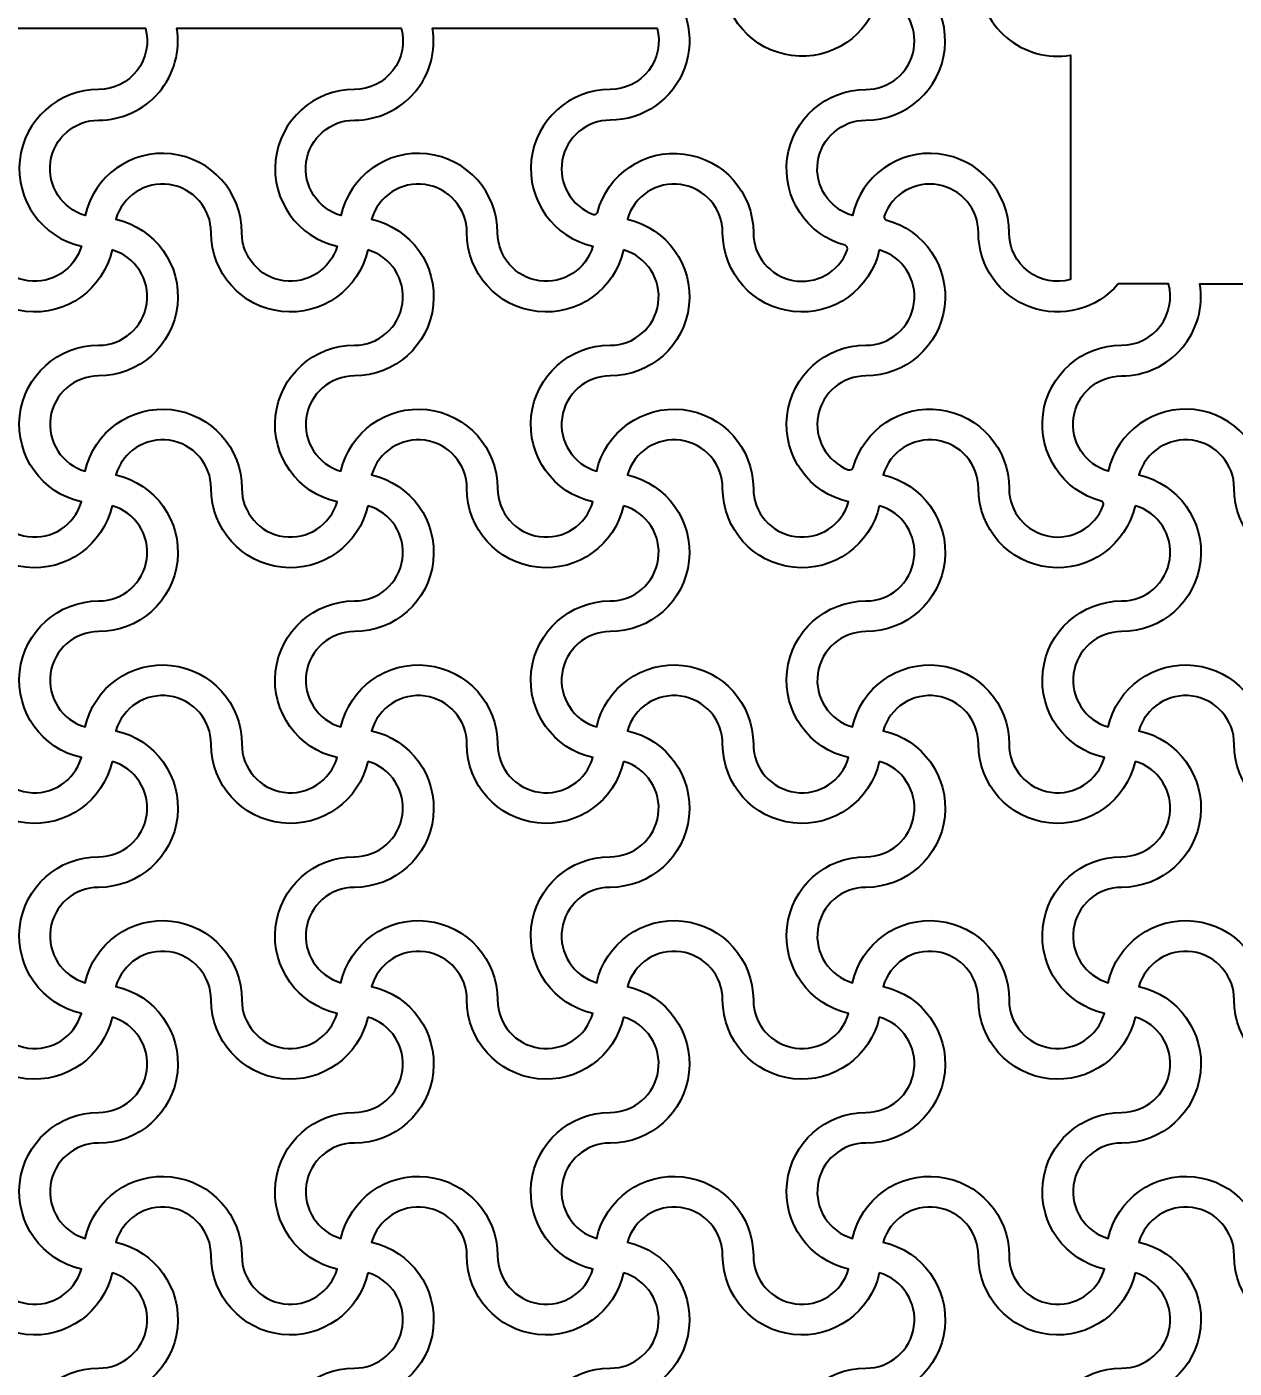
# Model space of a CAD drawing. Header units: millimetres. Extents: x 24 to 345, y 12 to 201.
# Drawn here: x 64.683 to 66.571, y 29.718 to 31.816 of the extents above; entities that cross this region are included whole.
import ezdxf

# ---------------------------------------------------------------- set-up
doc = ezdxf.new("R2010")
doc.units = ezdxf.units.MM
doc.header["$MEASUREMENT"] = 0
doc.layers.add('5th metal (rf+ground)', color=240, linetype='Continuous')
doc.styles.get("Standard").update_dxf_attribs({"font": 'arial.ttf'})
doc.dimstyles.get("Standard").update_dxf_attribs({"dimtxt": 0.18, "dimasz": 0.18, "dimexe": 0.18, "dimexo": 0.0625, "dimgap": 0.09, "dimtad": 0, "dimtih": 1, "dimtoh": 1, "dimdec": 4, "dimzin": 0, "dimdsep": 46, "dimtxsty": 'Standard', "dimcen": 0.09, "dimadec": 0, "dimazin": 0, "dimtfac": 1, "dimtdec": 4, "dimtofl": 0, "dimtmove": 0, "dimatfit": 3, "dimfxl": 1, "dimtolj": 1, "dimtzin": 0, "dimarcsym": 0})

# ---------------------------------------------------------------- blocks, each defined once
blk = doc.blocks.new('*D12')
at = {"color": 0, "lineweight": -2, "transparency": 16777216}
for p, q in [((61.9153, 31.8834), (61.9153, 32.6723)), ((65.6686, 31.8767), (65.6686, 32.6723)), ((62.0953, 32.4923), (63.3284, 32.4923)), ((65.4886, 32.4923), (64.2555, 32.4923))]:
    blk.add_line(p, q, dxfattribs=at)
at = {"color": 0, "transparency": 16777216}
for points in [[(62.0953, 32.5223), (62.0953, 32.4623), (61.9153, 32.4923)], [(65.4886, 32.5223), (65.4886, 32.4623), (65.6686, 32.4923)]]:
    blk.add_solid(points, dxfattribs=at)
at = {"layer": 'Defpoints', "color": 0, "transparency": 16777216}
for p in [(65.6686, 32.4923), (61.9153, 31.8209), (65.6686, 31.8142)]:
    blk.add_point(p, dxfattribs=at)
at = {"color": 0, "transparency": 16777216, "insert": (63.792, 32.4923), "char_height": 0.18, "attachment_point": 5}
blk.add_mtext('\\A1;3.7533', dxfattribs=at)

msp = doc.modelspace()

# ---------------------------------------------------------------- linework, layer by layer
at = {"layer": '5th metal (rf+ground)'}
for points in [[(65.6753, 31.88895, -0.6990522), (65.5953, 31.67021, 0.8396467), (65.5694, 31.52276, 0.3140027), (65.57531, 31.52548, -0.8800119), (65.8193, 31.49421, 0.8296244), (65.96612, 31.46663, 0.3532589), (65.96277, 31.47455, -0.8753594), (65.9953, 31.71821, 0.8341201), (66.02213, 31.86532, 0.111244), (66.01899, 31.86589, 0.2790122), (66.01511, 31.86226, -0.8774938), (65.7713, 31.89421, 0.4945431), (65.6753, 31.96753)], [(65.6753, 31.88895, -0.6990522), (65.5953, 31.67021, 0.8396467), (65.5694, 31.52276, 0.3140027), (65.57531, 31.52548, -0.8800119), (65.8193, 31.49421, 0.8296244), (65.96612, 31.46663, 0.3532589), (65.96277, 31.47455, -0.8753594), (65.9953, 31.71821, 0.8341201), (66.02213, 31.86532, 0.111244), (66.01899, 31.86589, 0.2790122), (66.01511, 31.86226, -0.8774938), (65.7713, 31.89421, 0.4945431), (65.6753, 31.96753)], [(65.6753, 31.88895, -0.6990522), (65.5953, 31.67021, 0.8396467), (65.5694, 31.52276, 0.3140027), (65.57531, 31.52548, -0.8800119), (65.8193, 31.49421, 0.8296244), (65.96612, 31.46663, 0.3532589), (65.96277, 31.47455, -0.8753594), (65.9953, 31.71821, 0.8341201), (66.02213, 31.86532, 0.111244), (66.01899, 31.86589, 0.2790122), (66.01511, 31.86226, -0.8774938), (65.7713, 31.89421, 0.4945431), (65.6753, 31.96753)], [(65.6753, 31.88895, -0.6990522), (65.5953, 31.67021, 0.8396467), (65.5694, 31.52276, 0.3140027), (65.57531, 31.52548, -0.8800119), (65.8193, 31.49421, 0.8296244), (65.96612, 31.46663, 0.3532589), (65.96277, 31.47455, -0.8753594), (65.9953, 31.71821, 0.8341201), (66.02213, 31.86532, 0.111244), (66.01899, 31.86589, 0.2790122), (66.01511, 31.86226, -0.8774938), (65.7713, 31.89421, 0.4945431), (65.6753, 31.96753)], [(66.1713, 31.89421, 0.4624981), (66.3153, 31.77183), (66.3153, 31.42089, -0.4945431), (66.2193, 31.49421, 0.8959788), (65.97427, 31.52118, -0.8687853), (65.9953, 31.67021, 0.8959788), (66.02227, 31.91524, -0.8687853)], [(66.1713, 31.89421, 0.4624981), (66.3153, 31.77183), (66.3153, 31.42089, -0.4945431), (66.2193, 31.49421, 0.8959788), (65.97427, 31.52118, -0.8687853), (65.9953, 31.67021, 0.8959788), (66.02227, 31.91524, -0.8687853)], [(66.1713, 31.89421, 0.4624981), (66.3153, 31.77183), (66.3153, 31.42089, -0.4945431), (66.2193, 31.49421, 0.8959788), (65.97427, 31.52118, -0.8687853), (65.9953, 31.67021, 0.8959788), (66.02227, 31.91524, -0.8687853)], [(66.1713, 31.89421, 0.4624981), (66.3153, 31.77183), (66.3153, 31.42089, -0.4945431), (66.2193, 31.49421, 0.8959788), (65.97427, 31.52118, -0.8687853), (65.9953, 31.67021, 0.8959788), (66.02227, 31.91524, -0.8687853)], [(64.3953, 31.67021, 0.4624981), (64.51767, 31.81421), (64.86862, 31.81421, -0.4945431), (64.7953, 31.71821, 0.8959788), (64.76833, 31.47318, -0.8687853), (64.6193, 31.49421, 0.8959788), (64.37427, 31.52118, -0.8687853)], [(64.3953, 31.67021, 0.4624981), (64.51767, 31.81421), (64.86862, 31.81421, -0.4945431), (64.7953, 31.71821, 0.8959788), (64.76833, 31.47318, -0.8687853), (64.6193, 31.49421, 0.8959788), (64.37427, 31.52118, -0.8687853)], [(64.3953, 31.67021, 0.4624981), (64.51767, 31.81421), (64.86862, 31.81421, -0.4945431), (64.7953, 31.71821, 0.8959788), (64.76833, 31.47318, -0.8687853), (64.6193, 31.49421, 0.8959788), (64.37427, 31.52118, -0.8687853)], [(64.3953, 31.67021, 0.4624981), (64.51767, 31.81421), (64.86862, 31.81421, -0.4945431), (64.7953, 31.71821, 0.8959788), (64.76833, 31.47318, -0.8687853), (64.6193, 31.49421, 0.8959788), (64.37427, 31.52118, -0.8687853)], [(64.7953, 31.67021, 0.4624981), (64.91767, 31.81421), (65.26862, 31.81421, -0.4945431), (65.1953, 31.71821, 0.8959788), (65.16833, 31.47318, -0.8687853), (65.0193, 31.49421, 0.8959788), (64.77427, 31.52118, -0.8687853)], [(64.7953, 31.67021, 0.4624981), (64.91767, 31.81421), (65.26862, 31.81421, -0.4945431), (65.1953, 31.71821, 0.8959788), (65.16833, 31.47318, -0.8687853), (65.0193, 31.49421, 0.8959788), (64.77427, 31.52118, -0.8687853)], [(64.7953, 31.67021, 0.4624981), (64.91767, 31.81421), (65.26862, 31.81421, -0.4945431), (65.1953, 31.71821, 0.8959788), (65.16833, 31.47318, -0.8687853), (65.0193, 31.49421, 0.8959788), (64.77427, 31.52118, -0.8687853)], [(64.7953, 31.67021, 0.4624981), (64.91767, 31.81421), (65.26862, 31.81421, -0.4945431), (65.1953, 31.71821, 0.8959788), (65.16833, 31.47318, -0.8687853), (65.0193, 31.49421, 0.8959788), (64.77427, 31.52118, -0.8687853)], [(65.1953, 31.67021, 0.4624981), (65.31767, 31.81421), (65.66862, 31.81421, -0.4945431), (65.5953, 31.71821, 0.8959788), (65.56833, 31.47318, -0.8687853), (65.4193, 31.49421, 0.8959788), (65.17427, 31.52118, -0.8687853)], [(65.1953, 31.67021, 0.4624981), (65.31767, 31.81421), (65.66862, 31.81421, -0.4945431), (65.5953, 31.71821, 0.8959788), (65.56833, 31.47318, -0.8687853), (65.4193, 31.49421, 0.8959788), (65.17427, 31.52118, -0.8687853)], [(65.1953, 31.67021, 0.4624981), (65.31767, 31.81421), (65.66862, 31.81421, -0.4945431), (65.5953, 31.71821, 0.8959788), (65.56833, 31.47318, -0.8687853), (65.4193, 31.49421, 0.8959788), (65.17427, 31.52118, -0.8687853)], [(65.1953, 31.67021, 0.4624981), (65.31767, 31.81421), (65.66862, 31.81421, -0.4945431), (65.5953, 31.71821, 0.8959788), (65.56833, 31.47318, -0.8687853), (65.4193, 31.49421, 0.8959788), (65.17427, 31.52118, -0.8687853)], [(64.81633, 31.46724, -0.8959788), (64.5713, 31.49421, 0.8687853), (64.42227, 31.51524, -0.8959788), (64.3953, 31.27021, 0.8687853), (64.37427, 31.12118, -0.8959788), (64.6193, 31.09421, 0.8687853), (64.76833, 31.07318, -0.8959788), (64.7953, 31.31821, 0.8687853)], [(64.81633, 31.46724, -0.8959788), (64.5713, 31.49421, 0.8687853), (64.42227, 31.51524, -0.8959788), (64.3953, 31.27021, 0.8687853), (64.37427, 31.12118, -0.8959788), (64.6193, 31.09421, 0.8687853), (64.76833, 31.07318, -0.8959788), (64.7953, 31.31821, 0.8687853)], [(64.81633, 31.46724, -0.8959788), (64.5713, 31.49421, 0.8687853), (64.42227, 31.51524, -0.8959788), (64.3953, 31.27021, 0.8687853), (64.37427, 31.12118, -0.8959788), (64.6193, 31.09421, 0.8687853), (64.76833, 31.07318, -0.8959788), (64.7953, 31.31821, 0.8687853)], [(64.81633, 31.46724, -0.8959788), (64.5713, 31.49421, 0.8687853), (64.42227, 31.51524, -0.8959788), (64.3953, 31.27021, 0.8687853), (64.37427, 31.12118, -0.8959788), (64.6193, 31.09421, 0.8687853), (64.76833, 31.07318, -0.8959788), (64.7953, 31.31821, 0.8687853)], [(65.21633, 31.46724, -0.8959788), (64.9713, 31.49421, 0.8687853), (64.82227, 31.51524, -0.8959788), (64.7953, 31.27021, 0.8687853), (64.77427, 31.12118, -0.8959788), (65.0193, 31.09421, 0.8687853), (65.16833, 31.07318, -0.8959788), (65.1953, 31.31821, 0.8687853)], [(65.21633, 31.46724, -0.8959788), (64.9713, 31.49421, 0.8687853), (64.82227, 31.51524, -0.8959788), (64.7953, 31.27021, 0.8687853), (64.77427, 31.12118, -0.8959788), (65.0193, 31.09421, 0.8687853), (65.16833, 31.07318, -0.8959788), (65.1953, 31.31821, 0.8687853)], [(65.21633, 31.46724, -0.8959788), (64.9713, 31.49421, 0.8687853), (64.82227, 31.51524, -0.8959788), (64.7953, 31.27021, 0.8687853), (64.77427, 31.12118, -0.8959788), (65.0193, 31.09421, 0.8687853), (65.16833, 31.07318, -0.8959788), (65.1953, 31.31821, 0.8687853)], [(65.21633, 31.46724, -0.8959788), (64.9713, 31.49421, 0.8687853), (64.82227, 31.51524, -0.8959788), (64.7953, 31.27021, 0.8687853), (64.77427, 31.12118, -0.8959788), (65.0193, 31.09421, 0.8687853), (65.16833, 31.07318, -0.8959788), (65.1953, 31.31821, 0.8687853)], [(65.61633, 31.46724, -0.8959788), (65.3713, 31.49421, 0.8687853), (65.22227, 31.51524, -0.8959788), (65.1953, 31.27021, 0.8687853), (65.17427, 31.12118, -0.8959788), (65.4193, 31.09421, 0.8687853), (65.56833, 31.07318, -0.8959788), (65.5953, 31.31821, 0.8687853)], [(65.61633, 31.46724, -0.8959788), (65.3713, 31.49421, 0.8687853), (65.22227, 31.51524, -0.8959788), (65.1953, 31.27021, 0.8687853), (65.17427, 31.12118, -0.8959788), (65.4193, 31.09421, 0.8687853), (65.56833, 31.07318, -0.8959788), (65.5953, 31.31821, 0.8687853)], [(65.61633, 31.46724, -0.8959788), (65.3713, 31.49421, 0.8687853), (65.22227, 31.51524, -0.8959788), (65.1953, 31.27021, 0.8687853), (65.17427, 31.12118, -0.8959788), (65.4193, 31.09421, 0.8687853), (65.56833, 31.07318, -0.8959788), (65.5953, 31.31821, 0.8687853)], [(65.61633, 31.46724, -0.8959788), (65.3713, 31.49421, 0.8687853), (65.22227, 31.51524, -0.8959788), (65.1953, 31.27021, 0.8687853), (65.17427, 31.12118, -0.8959788), (65.4193, 31.09421, 0.8687853), (65.56833, 31.07318, -0.8959788), (65.5953, 31.31821, 0.8687853)], [(66.01633, 31.46724, -0.8959788), (65.7713, 31.49421, 0.8687853), (65.62227, 31.51524, -0.8959788), (65.5953, 31.27021, 0.8687853), (65.57427, 31.12118, -0.8959788), (65.8193, 31.09421, 0.8687853), (65.96833, 31.07318, -0.8959788), (65.9953, 31.31821, 0.8687853)], [(66.01633, 31.46724, -0.8959788), (65.7713, 31.49421, 0.8687853), (65.62227, 31.51524, -0.8959788), (65.5953, 31.27021, 0.8687853), (65.57427, 31.12118, -0.8959788), (65.8193, 31.09421, 0.8687853), (65.96833, 31.07318, -0.8959788), (65.9953, 31.31821, 0.8687853)], [(66.01633, 31.46724, -0.8959788), (65.7713, 31.49421, 0.8687853), (65.62227, 31.51524, -0.8959788), (65.5953, 31.27021, 0.8687853), (65.57427, 31.12118, -0.8959788), (65.8193, 31.09421, 0.8687853), (65.96833, 31.07318, -0.8959788), (65.9953, 31.31821, 0.8687853)], [(66.01633, 31.46724, -0.8959788), (65.7713, 31.49421, 0.8687853), (65.62227, 31.51524, -0.8959788), (65.5953, 31.27021, 0.8687853), (65.57427, 31.12118, -0.8959788), (65.8193, 31.09421, 0.8687853), (65.96833, 31.07318, -0.8959788), (65.9953, 31.31821, 0.8687853)], [(66.39004, 31.41421, -0.6990522), (66.1713, 31.49421, 0.8396467), (66.02385, 31.52011, 0.3140027), (66.02657, 31.5142, -0.8800119), (65.9953, 31.27021, 0.8296244), (65.96772, 31.12339, 0.3532589), (65.97564, 31.12674, -0.8753594), (66.2193, 31.09421, 0.8341201), (66.36641, 31.06738, 0.111244), (66.36698, 31.07052, 0.2790122), (66.36334, 31.0744, -0.8774938), (66.3953, 31.31821, 0.4945431), (66.46862, 31.41421)], [(66.39004, 31.41421, -0.6990522), (66.1713, 31.49421, 0.8396467), (66.02385, 31.52011, 0.3140027), (66.02657, 31.5142, -0.8800119), (65.9953, 31.27021, 0.8296244), (65.96772, 31.12339, 0.3532589), (65.97564, 31.12674, -0.8753594), (66.2193, 31.09421, 0.8341201), (66.36641, 31.06738, 0.111244), (66.36698, 31.07052, 0.2790122), (66.36334, 31.0744, -0.8774938), (66.3953, 31.31821, 0.4945431), (66.46862, 31.41421)], [(66.39004, 31.41421, -0.6990522), (66.1713, 31.49421, 0.8396467), (66.02385, 31.52011, 0.3140027), (66.02657, 31.5142, -0.8800119), (65.9953, 31.27021, 0.8296244), (65.96772, 31.12339, 0.3532589), (65.97564, 31.12674, -0.8753594), (66.2193, 31.09421, 0.8341201), (66.36641, 31.06738, 0.111244), (66.36698, 31.07052, 0.2790122), (66.36334, 31.0744, -0.8774938), (66.3953, 31.31821, 0.4945431), (66.46862, 31.41421)], [(66.39004, 31.41421, -0.6990522), (66.1713, 31.49421, 0.8396467), (66.02385, 31.52011, 0.3140027), (66.02657, 31.5142, -0.8800119), (65.9953, 31.27021, 0.8296244), (65.96772, 31.12339, 0.3532589), (65.97564, 31.12674, -0.8753594), (66.2193, 31.09421, 0.8341201), (66.36641, 31.06738, 0.111244), (66.36698, 31.07052, 0.2790122), (66.36334, 31.0744, -0.8774938), (66.3953, 31.31821, 0.4945431), (66.46862, 31.41421)], [(66.3953, 31.27021, 0.4624981), (66.51767, 31.41421), (66.86862, 31.41421, -0.4945431), (66.7953, 31.31821, 0.8959788), (66.76833, 31.07318, -0.8687853), (66.6193, 31.09421, 0.8959788), (66.37427, 31.12118, -0.8687853)], [(66.3953, 31.27021, 0.4624981), (66.51767, 31.41421), (66.86862, 31.41421, -0.4945431), (66.7953, 31.31821, 0.8959788), (66.76833, 31.07318, -0.8687853), (66.6193, 31.09421, 0.8959788), (66.37427, 31.12118, -0.8687853)], [(66.3953, 31.27021, 0.4624981), (66.51767, 31.41421), (66.86862, 31.41421, -0.4945431), (66.7953, 31.31821, 0.8959788), (66.76833, 31.07318, -0.8687853), (66.6193, 31.09421, 0.8959788), (66.37427, 31.12118, -0.8687853)], [(66.3953, 31.27021, 0.4624981), (66.51767, 31.41421), (66.86862, 31.41421, -0.4945431), (66.7953, 31.31821, 0.8959788), (66.76833, 31.07318, -0.8687853), (66.6193, 31.09421, 0.8959788), (66.37427, 31.12118, -0.8687853)], [(64.81633, 31.06724, -0.8959788), (64.5713, 31.09421, 0.8687853), (64.42227, 31.11524, -0.8959788), (64.3953, 30.87021, 0.8687853), (64.37427, 30.72118, -0.8959788), (64.6193, 30.69421, 0.8687853), (64.76833, 30.67318, -0.8959788), (64.7953, 30.91821, 0.8687853)], [(64.81633, 31.06724, -0.8959788), (64.5713, 31.09421, 0.8687853), (64.42227, 31.11524, -0.8959788), (64.3953, 30.87021, 0.8687853), (64.37427, 30.72118, -0.8959788), (64.6193, 30.69421, 0.8687853), (64.76833, 30.67318, -0.8959788), (64.7953, 30.91821, 0.8687853)], [(64.81633, 31.06724, -0.8959788), (64.5713, 31.09421, 0.8687853), (64.42227, 31.11524, -0.8959788), (64.3953, 30.87021, 0.8687853), (64.37427, 30.72118, -0.8959788), (64.6193, 30.69421, 0.8687853), (64.76833, 30.67318, -0.8959788), (64.7953, 30.91821, 0.8687853)], [(64.81633, 31.06724, -0.8959788), (64.5713, 31.09421, 0.8687853), (64.42227, 31.11524, -0.8959788), (64.3953, 30.87021, 0.8687853), (64.37427, 30.72118, -0.8959788), (64.6193, 30.69421, 0.8687853), (64.76833, 30.67318, -0.8959788), (64.7953, 30.91821, 0.8687853)], [(65.21633, 31.06724, -0.8959788), (64.9713, 31.09421, 0.8687853), (64.82227, 31.11524, -0.8959788), (64.7953, 30.87021, 0.8687853), (64.77427, 30.72118, -0.8959788), (65.0193, 30.69421, 0.8687853), (65.16833, 30.67318, -0.8959788), (65.1953, 30.91821, 0.8687853)], [(65.21633, 31.06724, -0.8959788), (64.9713, 31.09421, 0.8687853), (64.82227, 31.11524, -0.8959788), (64.7953, 30.87021, 0.8687853), (64.77427, 30.72118, -0.8959788), (65.0193, 30.69421, 0.8687853), (65.16833, 30.67318, -0.8959788), (65.1953, 30.91821, 0.8687853)], [(65.21633, 31.06724, -0.8959788), (64.9713, 31.09421, 0.8687853), (64.82227, 31.11524, -0.8959788), (64.7953, 30.87021, 0.8687853), (64.77427, 30.72118, -0.8959788), (65.0193, 30.69421, 0.8687853), (65.16833, 30.67318, -0.8959788), (65.1953, 30.91821, 0.8687853)], [(65.21633, 31.06724, -0.8959788), (64.9713, 31.09421, 0.8687853), (64.82227, 31.11524, -0.8959788), (64.7953, 30.87021, 0.8687853), (64.77427, 30.72118, -0.8959788), (65.0193, 30.69421, 0.8687853), (65.16833, 30.67318, -0.8959788), (65.1953, 30.91821, 0.8687853)], [(65.61633, 31.06724, -0.8959788), (65.3713, 31.09421, 0.8687853), (65.22227, 31.11524, -0.8959788), (65.1953, 30.87021, 0.8687853), (65.17427, 30.72118, -0.8959788), (65.4193, 30.69421, 0.8687853), (65.56833, 30.67318, -0.8959788), (65.5953, 30.91821, 0.8687853)], [(65.61633, 31.06724, -0.8959788), (65.3713, 31.09421, 0.8687853), (65.22227, 31.11524, -0.8959788), (65.1953, 30.87021, 0.8687853), (65.17427, 30.72118, -0.8959788), (65.4193, 30.69421, 0.8687853), (65.56833, 30.67318, -0.8959788), (65.5953, 30.91821, 0.8687853)], [(65.61633, 31.06724, -0.8959788), (65.3713, 31.09421, 0.8687853), (65.22227, 31.11524, -0.8959788), (65.1953, 30.87021, 0.8687853), (65.17427, 30.72118, -0.8959788), (65.4193, 30.69421, 0.8687853), (65.56833, 30.67318, -0.8959788), (65.5953, 30.91821, 0.8687853)], [(65.61633, 31.06724, -0.8959788), (65.3713, 31.09421, 0.8687853), (65.22227, 31.11524, -0.8959788), (65.1953, 30.87021, 0.8687853), (65.17427, 30.72118, -0.8959788), (65.4193, 30.69421, 0.8687853), (65.56833, 30.67318, -0.8959788), (65.5953, 30.91821, 0.8687853)], [(66.01633, 31.06724, -0.8959788), (65.7713, 31.09421, 0.8687853), (65.62227, 31.11524, -0.8959788), (65.5953, 30.87021, 0.8687853), (65.57427, 30.72118, -0.8959788), (65.8193, 30.69421, 0.8687853), (65.96833, 30.67318, -0.8959788), (65.9953, 30.91821, 0.8687853)], [(66.01633, 31.06724, -0.8959788), (65.7713, 31.09421, 0.8687853), (65.62227, 31.11524, -0.8959788), (65.5953, 30.87021, 0.8687853), (65.57427, 30.72118, -0.8959788), (65.8193, 30.69421, 0.8687853), (65.96833, 30.67318, -0.8959788), (65.9953, 30.91821, 0.8687853)], [(66.01633, 31.06724, -0.8959788), (65.7713, 31.09421, 0.8687853), (65.62227, 31.11524, -0.8959788), (65.5953, 30.87021, 0.8687853), (65.57427, 30.72118, -0.8959788), (65.8193, 30.69421, 0.8687853), (65.96833, 30.67318, -0.8959788), (65.9953, 30.91821, 0.8687853)], [(66.01633, 31.06724, -0.8959788), (65.7713, 31.09421, 0.8687853), (65.62227, 31.11524, -0.8959788), (65.5953, 30.87021, 0.8687853), (65.57427, 30.72118, -0.8959788), (65.8193, 30.69421, 0.8687853), (65.96833, 30.67318, -0.8959788), (65.9953, 30.91821, 0.8687853)], [(66.41633, 31.06724, -0.8959788), (66.1713, 31.09421, 0.8687853), (66.02227, 31.11524, -0.8959788), (65.9953, 30.87021, 0.8687853), (65.97427, 30.72118, -0.8959788), (66.2193, 30.69421, 0.8687853), (66.36833, 30.67318, -0.8959788), (66.3953, 30.91821, 0.8687853)], [(66.41633, 31.06724, -0.8959788), (66.1713, 31.09421, 0.8687853), (66.02227, 31.11524, -0.8959788), (65.9953, 30.87021, 0.8687853), (65.97427, 30.72118, -0.8959788), (66.2193, 30.69421, 0.8687853), (66.36833, 30.67318, -0.8959788), (66.3953, 30.91821, 0.8687853)], [(66.41633, 31.06724, -0.8959788), (66.1713, 31.09421, 0.8687853), (66.02227, 31.11524, -0.8959788), (65.9953, 30.87021, 0.8687853), (65.97427, 30.72118, -0.8959788), (66.2193, 30.69421, 0.8687853), (66.36833, 30.67318, -0.8959788), (66.3953, 30.91821, 0.8687853)], [(66.41633, 31.06724, -0.8959788), (66.1713, 31.09421, 0.8687853), (66.02227, 31.11524, -0.8959788), (65.9953, 30.87021, 0.8687853), (65.97427, 30.72118, -0.8959788), (66.2193, 30.69421, 0.8687853), (66.36833, 30.67318, -0.8959788), (66.3953, 30.91821, 0.8687853)], [(66.81633, 31.06724, -0.8959788), (66.5713, 31.09421, 0.8687853), (66.42227, 31.11524, -0.8959788), (66.3953, 30.87021, 0.8687853), (66.37427, 30.72118, -0.8959788), (66.6193, 30.69421, 0.8687853), (66.76833, 30.67318, -0.8959788), (66.7953, 30.91821, 0.8687853)], [(66.81633, 31.06724, -0.8959788), (66.5713, 31.09421, 0.8687853), (66.42227, 31.11524, -0.8959788), (66.3953, 30.87021, 0.8687853), (66.37427, 30.72118, -0.8959788), (66.6193, 30.69421, 0.8687853), (66.76833, 30.67318, -0.8959788), (66.7953, 30.91821, 0.8687853)], [(66.81633, 31.06724, -0.8959788), (66.5713, 31.09421, 0.8687853), (66.42227, 31.11524, -0.8959788), (66.3953, 30.87021, 0.8687853), (66.37427, 30.72118, -0.8959788), (66.6193, 30.69421, 0.8687853), (66.76833, 30.67318, -0.8959788), (66.7953, 30.91821, 0.8687853)], [(66.81633, 31.06724, -0.8959788), (66.5713, 31.09421, 0.8687853), (66.42227, 31.11524, -0.8959788), (66.3953, 30.87021, 0.8687853), (66.37427, 30.72118, -0.8959788), (66.6193, 30.69421, 0.8687853), (66.76833, 30.67318, -0.8959788), (66.7953, 30.91821, 0.8687853)], [(64.81633, 30.66724, -0.8959788), (64.5713, 30.69421, 0.8687853), (64.42227, 30.71524, -0.8959788), (64.3953, 30.47021, 0.8687853), (64.37427, 30.32118, -0.8959788), (64.6193, 30.29421, 0.8687853), (64.76833, 30.27318, -0.8959788), (64.7953, 30.51821, 0.8687853)], [(64.81633, 30.66724, -0.8959788), (64.5713, 30.69421, 0.8687853), (64.42227, 30.71524, -0.8959788), (64.3953, 30.47021, 0.8687853), (64.37427, 30.32118, -0.8959788), (64.6193, 30.29421, 0.8687853), (64.76833, 30.27318, -0.8959788), (64.7953, 30.51821, 0.8687853)], [(64.81633, 30.66724, -0.8959788), (64.5713, 30.69421, 0.8687853), (64.42227, 30.71524, -0.8959788), (64.3953, 30.47021, 0.8687853), (64.37427, 30.32118, -0.8959788), (64.6193, 30.29421, 0.8687853), (64.76833, 30.27318, -0.8959788), (64.7953, 30.51821, 0.8687853)], [(64.81633, 30.66724, -0.8959788), (64.5713, 30.69421, 0.8687853), (64.42227, 30.71524, -0.8959788), (64.3953, 30.47021, 0.8687853), (64.37427, 30.32118, -0.8959788), (64.6193, 30.29421, 0.8687853), (64.76833, 30.27318, -0.8959788), (64.7953, 30.51821, 0.8687853)], [(65.21633, 30.66724, -0.8959788), (64.9713, 30.69421, 0.8687853), (64.82227, 30.71524, -0.8959788), (64.7953, 30.47021, 0.8687853), (64.77427, 30.32118, -0.8959788), (65.0193, 30.29421, 0.8687853), (65.16833, 30.27318, -0.8959788), (65.1953, 30.51821, 0.8687853)], [(65.21633, 30.66724, -0.8959788), (64.9713, 30.69421, 0.8687853), (64.82227, 30.71524, -0.8959788), (64.7953, 30.47021, 0.8687853), (64.77427, 30.32118, -0.8959788), (65.0193, 30.29421, 0.8687853), (65.16833, 30.27318, -0.8959788), (65.1953, 30.51821, 0.8687853)], [(65.21633, 30.66724, -0.8959788), (64.9713, 30.69421, 0.8687853), (64.82227, 30.71524, -0.8959788), (64.7953, 30.47021, 0.8687853), (64.77427, 30.32118, -0.8959788), (65.0193, 30.29421, 0.8687853), (65.16833, 30.27318, -0.8959788), (65.1953, 30.51821, 0.8687853)], [(65.21633, 30.66724, -0.8959788), (64.9713, 30.69421, 0.8687853), (64.82227, 30.71524, -0.8959788), (64.7953, 30.47021, 0.8687853), (64.77427, 30.32118, -0.8959788), (65.0193, 30.29421, 0.8687853), (65.16833, 30.27318, -0.8959788), (65.1953, 30.51821, 0.8687853)], [(65.61633, 30.66724, -0.8959788), (65.3713, 30.69421, 0.8687853), (65.22227, 30.71524, -0.8959788), (65.1953, 30.47021, 0.8687853), (65.17427, 30.32118, -0.8959788), (65.4193, 30.29421, 0.8687853), (65.56833, 30.27318, -0.8959788), (65.5953, 30.51821, 0.8687853)], [(65.61633, 30.66724, -0.8959788), (65.3713, 30.69421, 0.8687853), (65.22227, 30.71524, -0.8959788), (65.1953, 30.47021, 0.8687853), (65.17427, 30.32118, -0.8959788), (65.4193, 30.29421, 0.8687853), (65.56833, 30.27318, -0.8959788), (65.5953, 30.51821, 0.8687853)], [(65.61633, 30.66724, -0.8959788), (65.3713, 30.69421, 0.8687853), (65.22227, 30.71524, -0.8959788), (65.1953, 30.47021, 0.8687853), (65.17427, 30.32118, -0.8959788), (65.4193, 30.29421, 0.8687853), (65.56833, 30.27318, -0.8959788), (65.5953, 30.51821, 0.8687853)], [(65.61633, 30.66724, -0.8959788), (65.3713, 30.69421, 0.8687853), (65.22227, 30.71524, -0.8959788), (65.1953, 30.47021, 0.8687853), (65.17427, 30.32118, -0.8959788), (65.4193, 30.29421, 0.8687853), (65.56833, 30.27318, -0.8959788), (65.5953, 30.51821, 0.8687853)], [(66.01633, 30.66724, -0.8959788), (65.7713, 30.69421, 0.8687853), (65.62227, 30.71524, -0.8959788), (65.5953, 30.47021, 0.8687853), (65.57427, 30.32118, -0.8959788), (65.8193, 30.29421, 0.8687853), (65.96833, 30.27318, -0.8959788), (65.9953, 30.51821, 0.8687853)], [(66.01633, 30.66724, -0.8959788), (65.7713, 30.69421, 0.8687853), (65.62227, 30.71524, -0.8959788), (65.5953, 30.47021, 0.8687853), (65.57427, 30.32118, -0.8959788), (65.8193, 30.29421, 0.8687853), (65.96833, 30.27318, -0.8959788), (65.9953, 30.51821, 0.8687853)], [(66.01633, 30.66724, -0.8959788), (65.7713, 30.69421, 0.8687853), (65.62227, 30.71524, -0.8959788), (65.5953, 30.47021, 0.8687853), (65.57427, 30.32118, -0.8959788), (65.8193, 30.29421, 0.8687853), (65.96833, 30.27318, -0.8959788), (65.9953, 30.51821, 0.8687853)], [(66.01633, 30.66724, -0.8959788), (65.7713, 30.69421, 0.8687853), (65.62227, 30.71524, -0.8959788), (65.5953, 30.47021, 0.8687853), (65.57427, 30.32118, -0.8959788), (65.8193, 30.29421, 0.8687853), (65.96833, 30.27318, -0.8959788), (65.9953, 30.51821, 0.8687853)], [(66.41633, 30.66724, -0.8959788), (66.1713, 30.69421, 0.8687853), (66.02227, 30.71524, -0.8959788), (65.9953, 30.47021, 0.8687853), (65.97427, 30.32118, -0.8959788), (66.2193, 30.29421, 0.8687853), (66.36833, 30.27318, -0.8959788), (66.3953, 30.51821, 0.8687853)], [(66.41633, 30.66724, -0.8959788), (66.1713, 30.69421, 0.8687853), (66.02227, 30.71524, -0.8959788), (65.9953, 30.47021, 0.8687853), (65.97427, 30.32118, -0.8959788), (66.2193, 30.29421, 0.8687853), (66.36833, 30.27318, -0.8959788), (66.3953, 30.51821, 0.8687853)], [(66.41633, 30.66724, -0.8959788), (66.1713, 30.69421, 0.8687853), (66.02227, 30.71524, -0.8959788), (65.9953, 30.47021, 0.8687853), (65.97427, 30.32118, -0.8959788), (66.2193, 30.29421, 0.8687853), (66.36833, 30.27318, -0.8959788), (66.3953, 30.51821, 0.8687853)], [(66.41633, 30.66724, -0.8959788), (66.1713, 30.69421, 0.8687853), (66.02227, 30.71524, -0.8959788), (65.9953, 30.47021, 0.8687853), (65.97427, 30.32118, -0.8959788), (66.2193, 30.29421, 0.8687853), (66.36833, 30.27318, -0.8959788), (66.3953, 30.51821, 0.8687853)], [(66.81633, 30.66724, -0.8959788), (66.5713, 30.69421, 0.8687853), (66.42227, 30.71524, -0.8959788), (66.3953, 30.47021, 0.8687853), (66.37427, 30.32118, -0.8959788), (66.6193, 30.29421, 0.8687853), (66.76833, 30.27318, -0.8959788), (66.7953, 30.51821, 0.8687853)], [(66.81633, 30.66724, -0.8959788), (66.5713, 30.69421, 0.8687853), (66.42227, 30.71524, -0.8959788), (66.3953, 30.47021, 0.8687853), (66.37427, 30.32118, -0.8959788), (66.6193, 30.29421, 0.8687853), (66.76833, 30.27318, -0.8959788), (66.7953, 30.51821, 0.8687853)], [(66.81633, 30.66724, -0.8959788), (66.5713, 30.69421, 0.8687853), (66.42227, 30.71524, -0.8959788), (66.3953, 30.47021, 0.8687853), (66.37427, 30.32118, -0.8959788), (66.6193, 30.29421, 0.8687853), (66.76833, 30.27318, -0.8959788), (66.7953, 30.51821, 0.8687853)], [(66.81633, 30.66724, -0.8959788), (66.5713, 30.69421, 0.8687853), (66.42227, 30.71524, -0.8959788), (66.3953, 30.47021, 0.8687853), (66.37427, 30.32118, -0.8959788), (66.6193, 30.29421, 0.8687853), (66.76833, 30.27318, -0.8959788), (66.7953, 30.51821, 0.8687853)], [(64.81633, 30.26724, -0.8959788), (64.5713, 30.29421, 0.8687853), (64.42227, 30.31524, -0.8959788), (64.3953, 30.07021, 0.8687853), (64.37427, 29.92118, -0.8959788), (64.6193, 29.89421, 0.8687853), (64.76833, 29.87318, -0.8959788), (64.7953, 30.11821, 0.8687853)], [(64.81633, 30.26724, -0.8959788), (64.5713, 30.29421, 0.8687853), (64.42227, 30.31524, -0.8959788), (64.3953, 30.07021, 0.8687853), (64.37427, 29.92118, -0.8959788), (64.6193, 29.89421, 0.8687853), (64.76833, 29.87318, -0.8959788), (64.7953, 30.11821, 0.8687853)], [(64.81633, 30.26724, -0.8959788), (64.5713, 30.29421, 0.8687853), (64.42227, 30.31524, -0.8959788), (64.3953, 30.07021, 0.8687853), (64.37427, 29.92118, -0.8959788), (64.6193, 29.89421, 0.8687853), (64.76833, 29.87318, -0.8959788), (64.7953, 30.11821, 0.8687853)], [(64.81633, 30.26724, -0.8959788), (64.5713, 30.29421, 0.8687853), (64.42227, 30.31524, -0.8959788), (64.3953, 30.07021, 0.8687853), (64.37427, 29.92118, -0.8959788), (64.6193, 29.89421, 0.8687853), (64.76833, 29.87318, -0.8959788), (64.7953, 30.11821, 0.8687853)], [(65.21633, 30.26724, -0.8959788), (64.9713, 30.29421, 0.8687853), (64.82227, 30.31524, -0.8959788), (64.7953, 30.07021, 0.8687853), (64.77427, 29.92118, -0.8959788), (65.0193, 29.89421, 0.8687853), (65.16833, 29.87318, -0.8959788), (65.1953, 30.11821, 0.8687853)], [(65.21633, 30.26724, -0.8959788), (64.9713, 30.29421, 0.8687853), (64.82227, 30.31524, -0.8959788), (64.7953, 30.07021, 0.8687853), (64.77427, 29.92118, -0.8959788), (65.0193, 29.89421, 0.8687853), (65.16833, 29.87318, -0.8959788), (65.1953, 30.11821, 0.8687853)], [(65.21633, 30.26724, -0.8959788), (64.9713, 30.29421, 0.8687853), (64.82227, 30.31524, -0.8959788), (64.7953, 30.07021, 0.8687853), (64.77427, 29.92118, -0.8959788), (65.0193, 29.89421, 0.8687853), (65.16833, 29.87318, -0.8959788), (65.1953, 30.11821, 0.8687853)], [(65.21633, 30.26724, -0.8959788), (64.9713, 30.29421, 0.8687853), (64.82227, 30.31524, -0.8959788), (64.7953, 30.07021, 0.8687853), (64.77427, 29.92118, -0.8959788), (65.0193, 29.89421, 0.8687853), (65.16833, 29.87318, -0.8959788), (65.1953, 30.11821, 0.8687853)], [(65.61633, 30.26724, -0.8959788), (65.3713, 30.29421, 0.8687853), (65.22227, 30.31524, -0.8959788), (65.1953, 30.07021, 0.8687853), (65.17427, 29.92118, -0.8959788), (65.4193, 29.89421, 0.8687853), (65.56833, 29.87318, -0.8959788), (65.5953, 30.11821, 0.8687853)], [(65.61633, 30.26724, -0.8959788), (65.3713, 30.29421, 0.8687853), (65.22227, 30.31524, -0.8959788), (65.1953, 30.07021, 0.8687853), (65.17427, 29.92118, -0.8959788), (65.4193, 29.89421, 0.8687853), (65.56833, 29.87318, -0.8959788), (65.5953, 30.11821, 0.8687853)], [(65.61633, 30.26724, -0.8959788), (65.3713, 30.29421, 0.8687853), (65.22227, 30.31524, -0.8959788), (65.1953, 30.07021, 0.8687853), (65.17427, 29.92118, -0.8959788), (65.4193, 29.89421, 0.8687853), (65.56833, 29.87318, -0.8959788), (65.5953, 30.11821, 0.8687853)], [(65.61633, 30.26724, -0.8959788), (65.3713, 30.29421, 0.8687853), (65.22227, 30.31524, -0.8959788), (65.1953, 30.07021, 0.8687853), (65.17427, 29.92118, -0.8959788), (65.4193, 29.89421, 0.8687853), (65.56833, 29.87318, -0.8959788), (65.5953, 30.11821, 0.8687853)], [(66.01633, 30.26724, -0.8959788), (65.7713, 30.29421, 0.8687853), (65.62227, 30.31524, -0.8959788), (65.5953, 30.07021, 0.8687853), (65.57427, 29.92118, -0.8959788), (65.8193, 29.89421, 0.8687853), (65.96833, 29.87318, -0.8959788), (65.9953, 30.11821, 0.8687853)], [(66.01633, 30.26724, -0.8959788), (65.7713, 30.29421, 0.8687853), (65.62227, 30.31524, -0.8959788), (65.5953, 30.07021, 0.8687853), (65.57427, 29.92118, -0.8959788), (65.8193, 29.89421, 0.8687853), (65.96833, 29.87318, -0.8959788), (65.9953, 30.11821, 0.8687853)], [(66.01633, 30.26724, -0.8959788), (65.7713, 30.29421, 0.8687853), (65.62227, 30.31524, -0.8959788), (65.5953, 30.07021, 0.8687853), (65.57427, 29.92118, -0.8959788), (65.8193, 29.89421, 0.8687853), (65.96833, 29.87318, -0.8959788), (65.9953, 30.11821, 0.8687853)], [(66.01633, 30.26724, -0.8959788), (65.7713, 30.29421, 0.8687853), (65.62227, 30.31524, -0.8959788), (65.5953, 30.07021, 0.8687853), (65.57427, 29.92118, -0.8959788), (65.8193, 29.89421, 0.8687853), (65.96833, 29.87318, -0.8959788), (65.9953, 30.11821, 0.8687853)], [(66.41633, 30.26724, -0.8959788), (66.1713, 30.29421, 0.8687853), (66.02227, 30.31524, -0.8959788), (65.9953, 30.07021, 0.8687853), (65.97427, 29.92118, -0.8959788), (66.2193, 29.89421, 0.8687853), (66.36833, 29.87318, -0.8959788), (66.3953, 30.11821, 0.8687853)], [(66.41633, 30.26724, -0.8959788), (66.1713, 30.29421, 0.8687853), (66.02227, 30.31524, -0.8959788), (65.9953, 30.07021, 0.8687853), (65.97427, 29.92118, -0.8959788), (66.2193, 29.89421, 0.8687853), (66.36833, 29.87318, -0.8959788), (66.3953, 30.11821, 0.8687853)], [(66.41633, 30.26724, -0.8959788), (66.1713, 30.29421, 0.8687853), (66.02227, 30.31524, -0.8959788), (65.9953, 30.07021, 0.8687853), (65.97427, 29.92118, -0.8959788), (66.2193, 29.89421, 0.8687853), (66.36833, 29.87318, -0.8959788), (66.3953, 30.11821, 0.8687853)], [(66.41633, 30.26724, -0.8959788), (66.1713, 30.29421, 0.8687853), (66.02227, 30.31524, -0.8959788), (65.9953, 30.07021, 0.8687853), (65.97427, 29.92118, -0.8959788), (66.2193, 29.89421, 0.8687853), (66.36833, 29.87318, -0.8959788), (66.3953, 30.11821, 0.8687853)], [(66.81633, 30.26724, -0.8959788), (66.5713, 30.29421, 0.8687853), (66.42227, 30.31524, -0.8959788), (66.3953, 30.07021, 0.8687853), (66.37427, 29.92118, -0.8959788), (66.6193, 29.89421, 0.8687853), (66.76833, 29.87318, -0.8959788), (66.7953, 30.11821, 0.8687853)], [(66.81633, 30.26724, -0.8959788), (66.5713, 30.29421, 0.8687853), (66.42227, 30.31524, -0.8959788), (66.3953, 30.07021, 0.8687853), (66.37427, 29.92118, -0.8959788), (66.6193, 29.89421, 0.8687853), (66.76833, 29.87318, -0.8959788), (66.7953, 30.11821, 0.8687853)], [(66.81633, 30.26724, -0.8959788), (66.5713, 30.29421, 0.8687853), (66.42227, 30.31524, -0.8959788), (66.3953, 30.07021, 0.8687853), (66.37427, 29.92118, -0.8959788), (66.6193, 29.89421, 0.8687853), (66.76833, 29.87318, -0.8959788), (66.7953, 30.11821, 0.8687853)], [(66.81633, 30.26724, -0.8959788), (66.5713, 30.29421, 0.8687853), (66.42227, 30.31524, -0.8959788), (66.3953, 30.07021, 0.8687853), (66.37427, 29.92118, -0.8959788), (66.6193, 29.89421, 0.8687853), (66.76833, 29.87318, -0.8959788), (66.7953, 30.11821, 0.8687853)], [(64.81633, 29.86724, -0.8959788), (64.5713, 29.89421, 0.8687853), (64.42227, 29.91524, -0.8959788), (64.3953, 29.67021, 0.8687853), (64.37427, 29.52118, -0.8959788), (64.6193, 29.49421, 0.8687853), (64.76833, 29.47318, -0.8959788), (64.7953, 29.71821, 0.8687853)], [(64.81633, 29.86724, -0.8959788), (64.5713, 29.89421, 0.8687853), (64.42227, 29.91524, -0.8959788), (64.3953, 29.67021, 0.8687853), (64.37427, 29.52118, -0.8959788), (64.6193, 29.49421, 0.8687853), (64.76833, 29.47318, -0.8959788), (64.7953, 29.71821, 0.8687853)], [(64.81633, 29.86724, -0.8959788), (64.5713, 29.89421, 0.8687853), (64.42227, 29.91524, -0.8959788), (64.3953, 29.67021, 0.8687853), (64.37427, 29.52118, -0.8959788), (64.6193, 29.49421, 0.8687853), (64.76833, 29.47318, -0.8959788), (64.7953, 29.71821, 0.8687853)], [(64.81633, 29.86724, -0.8959788), (64.5713, 29.89421, 0.8687853), (64.42227, 29.91524, -0.8959788), (64.3953, 29.67021, 0.8687853), (64.37427, 29.52118, -0.8959788), (64.6193, 29.49421, 0.8687853), (64.76833, 29.47318, -0.8959788), (64.7953, 29.71821, 0.8687853)], [(65.21633, 29.86724, -0.8959788), (64.9713, 29.89421, 0.8687853), (64.82227, 29.91524, -0.8959788), (64.7953, 29.67021, 0.8687853), (64.77427, 29.52118, -0.8959788), (65.0193, 29.49421, 0.8687853), (65.16833, 29.47318, -0.8959788), (65.1953, 29.71821, 0.8687853)], [(65.21633, 29.86724, -0.8959788), (64.9713, 29.89421, 0.8687853), (64.82227, 29.91524, -0.8959788), (64.7953, 29.67021, 0.8687853), (64.77427, 29.52118, -0.8959788), (65.0193, 29.49421, 0.8687853), (65.16833, 29.47318, -0.8959788), (65.1953, 29.71821, 0.8687853)], [(65.21633, 29.86724, -0.8959788), (64.9713, 29.89421, 0.8687853), (64.82227, 29.91524, -0.8959788), (64.7953, 29.67021, 0.8687853), (64.77427, 29.52118, -0.8959788), (65.0193, 29.49421, 0.8687853), (65.16833, 29.47318, -0.8959788), (65.1953, 29.71821, 0.8687853)], [(65.21633, 29.86724, -0.8959788), (64.9713, 29.89421, 0.8687853), (64.82227, 29.91524, -0.8959788), (64.7953, 29.67021, 0.8687853), (64.77427, 29.52118, -0.8959788), (65.0193, 29.49421, 0.8687853), (65.16833, 29.47318, -0.8959788), (65.1953, 29.71821, 0.8687853)], [(65.61633, 29.86724, -0.8959788), (65.3713, 29.89421, 0.8687853), (65.22227, 29.91524, -0.8959788), (65.1953, 29.67021, 0.8687853), (65.17427, 29.52118, -0.8959788), (65.4193, 29.49421, 0.8687853), (65.56833, 29.47318, -0.8959788), (65.5953, 29.71821, 0.8687853)], [(65.61633, 29.86724, -0.8959788), (65.3713, 29.89421, 0.8687853), (65.22227, 29.91524, -0.8959788), (65.1953, 29.67021, 0.8687853), (65.17427, 29.52118, -0.8959788), (65.4193, 29.49421, 0.8687853), (65.56833, 29.47318, -0.8959788), (65.5953, 29.71821, 0.8687853)], [(65.61633, 29.86724, -0.8959788), (65.3713, 29.89421, 0.8687853), (65.22227, 29.91524, -0.8959788), (65.1953, 29.67021, 0.8687853), (65.17427, 29.52118, -0.8959788), (65.4193, 29.49421, 0.8687853), (65.56833, 29.47318, -0.8959788), (65.5953, 29.71821, 0.8687853)], [(65.61633, 29.86724, -0.8959788), (65.3713, 29.89421, 0.8687853), (65.22227, 29.91524, -0.8959788), (65.1953, 29.67021, 0.8687853), (65.17427, 29.52118, -0.8959788), (65.4193, 29.49421, 0.8687853), (65.56833, 29.47318, -0.8959788), (65.5953, 29.71821, 0.8687853)], [(66.01633, 29.86724, -0.8959788), (65.7713, 29.89421, 0.8687853), (65.62227, 29.91524, -0.8959788), (65.5953, 29.67021, 0.8687853), (65.57427, 29.52118, -0.8959788), (65.8193, 29.49421, 0.8687853), (65.96833, 29.47318, -0.8959788), (65.9953, 29.71821, 0.8687853)], [(66.01633, 29.86724, -0.8959788), (65.7713, 29.89421, 0.8687853), (65.62227, 29.91524, -0.8959788), (65.5953, 29.67021, 0.8687853), (65.57427, 29.52118, -0.8959788), (65.8193, 29.49421, 0.8687853), (65.96833, 29.47318, -0.8959788), (65.9953, 29.71821, 0.8687853)], [(66.01633, 29.86724, -0.8959788), (65.7713, 29.89421, 0.8687853), (65.62227, 29.91524, -0.8959788), (65.5953, 29.67021, 0.8687853), (65.57427, 29.52118, -0.8959788), (65.8193, 29.49421, 0.8687853), (65.96833, 29.47318, -0.8959788), (65.9953, 29.71821, 0.8687853)], [(66.01633, 29.86724, -0.8959788), (65.7713, 29.89421, 0.8687853), (65.62227, 29.91524, -0.8959788), (65.5953, 29.67021, 0.8687853), (65.57427, 29.52118, -0.8959788), (65.8193, 29.49421, 0.8687853), (65.96833, 29.47318, -0.8959788), (65.9953, 29.71821, 0.8687853)], [(66.41633, 29.86724, -0.8959788), (66.1713, 29.89421, 0.8687853), (66.02227, 29.91524, -0.8959788), (65.9953, 29.67021, 0.8687853), (65.97427, 29.52118, -0.8959788), (66.2193, 29.49421, 0.8687853), (66.36833, 29.47318, -0.8959788), (66.3953, 29.71821, 0.8687853)], [(66.41633, 29.86724, -0.8959788), (66.1713, 29.89421, 0.8687853), (66.02227, 29.91524, -0.8959788), (65.9953, 29.67021, 0.8687853), (65.97427, 29.52118, -0.8959788), (66.2193, 29.49421, 0.8687853), (66.36833, 29.47318, -0.8959788), (66.3953, 29.71821, 0.8687853)], [(66.41633, 29.86724, -0.8959788), (66.1713, 29.89421, 0.8687853), (66.02227, 29.91524, -0.8959788), (65.9953, 29.67021, 0.8687853), (65.97427, 29.52118, -0.8959788), (66.2193, 29.49421, 0.8687853), (66.36833, 29.47318, -0.8959788), (66.3953, 29.71821, 0.8687853)], [(66.41633, 29.86724, -0.8959788), (66.1713, 29.89421, 0.8687853), (66.02227, 29.91524, -0.8959788), (65.9953, 29.67021, 0.8687853), (65.97427, 29.52118, -0.8959788), (66.2193, 29.49421, 0.8687853), (66.36833, 29.47318, -0.8959788), (66.3953, 29.71821, 0.8687853)], [(66.81633, 29.86724, -0.8959788), (66.5713, 29.89421, 0.8687853), (66.42227, 29.91524, -0.8959788), (66.3953, 29.67021, 0.8687853), (66.37427, 29.52118, -0.8959788), (66.6193, 29.49421, 0.8687853), (66.76833, 29.47318, -0.8959788), (66.7953, 29.71821, 0.8687853)], [(66.81633, 29.86724, -0.8959788), (66.5713, 29.89421, 0.8687853), (66.42227, 29.91524, -0.8959788), (66.3953, 29.67021, 0.8687853), (66.37427, 29.52118, -0.8959788), (66.6193, 29.49421, 0.8687853), (66.76833, 29.47318, -0.8959788), (66.7953, 29.71821, 0.8687853)], [(66.81633, 29.86724, -0.8959788), (66.5713, 29.89421, 0.8687853), (66.42227, 29.91524, -0.8959788), (66.3953, 29.67021, 0.8687853), (66.37427, 29.52118, -0.8959788), (66.6193, 29.49421, 0.8687853), (66.76833, 29.47318, -0.8959788), (66.7953, 29.71821, 0.8687853)], [(66.81633, 29.86724, -0.8959788), (66.5713, 29.89421, 0.8687853), (66.42227, 29.91524, -0.8959788), (66.3953, 29.67021, 0.8687853), (66.37427, 29.52118, -0.8959788), (66.6193, 29.49421, 0.8687853), (66.76833, 29.47318, -0.8959788), (66.7953, 29.71821, 0.8687853)]]:
    msp.add_lwpolyline(points, format="xyb", close=True, dxfattribs=at)

# ---------------------------------------------------------------- dimensions: what is measured, and where the dimension line sits
dim = msp.add_linear_dim(base=(65.66862, 32.49225), p1=(61.9153, 31.82089), p2=(65.66862, 31.81421), dimstyle='Standard')
dim.commit()
dim.dimension.update_dxf_attribs({"geometry": '*D12', "text_midpoint": (63.79196, 32.49225)})

doc.saveas('drawing.dxf')
